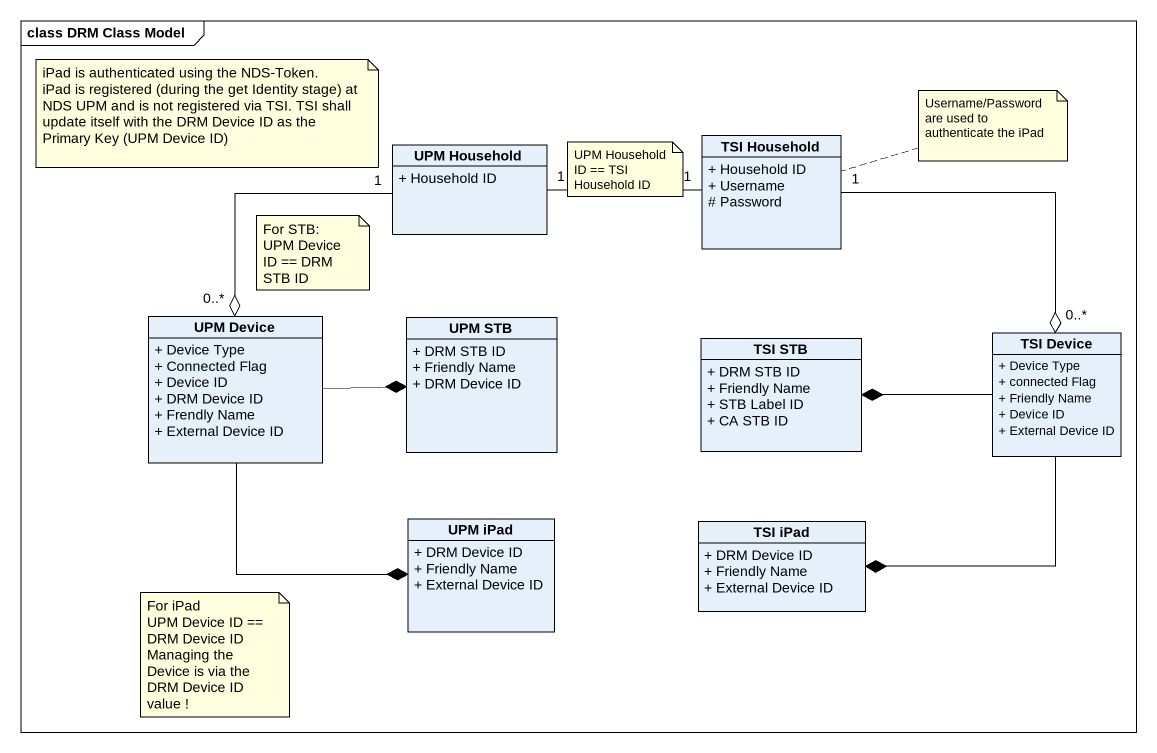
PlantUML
@startuml
mainframe class DRM Class Model
hide circle
hide empty members
skinparam classAttributeIconSize 0
class "UPM Household" as UPM_Household {
  + Household ID
}
class "TSI Household" as TSI_Household {
  + Household ID
  + Username
  # Password
}
class "UPM Device" as UPM_Device {
  + Device Type
  + Connected Flag
  + Device ID
  + DRM Device ID
  + Frendly Name
  + External Device ID
}
class "UPM STB" as UPM_STB {
  + DRM STB ID
  + Friendly Name
  + DRM Device ID
}
class "TSI STB" as TSI_STB {
  + DRM STB ID
  + Friendly Name
  + STB Label ID
  + CA STB ID
}
class "TSI Device" as TSI_Device {
  + Device Type
  + connected Flag
  + Friendly Name
  + Device ID
  + External Device ID
}
class "UPM iPad" as UPM_iPad {
  + DRM Device ID
  + Friendly Name
  + External Device ID
}
class "TSI iPad" as TSI_iPad {
  + DRM Device ID
  + Friendly Name
  + External Device ID
}
UPM_Household "1" -right- "1" TSI_Household
UPM_Household "1" --o "0..*" UPM_Device
TSI_Household "1" --o "0..*" TSI_Device
UPM_Device -right-* UPM_STB
UPM_Device --* UPM_iPad
TSI_Device -left-* TSI_STB
TSI_Device --* TSI_iPad
note as N1
  iPad is authenticated using the NDS-Token.
  iPad is registered (during the get Identity stage) at NDS UPM and is not registered via TSI. TSI shall update itself with the DRM Device ID as the Primary Key (UPM Device ID)
end note
note right of TSI_Household : Username/Password are used to authenticate the iPad
note as N3
  UPM Household ID == TSI Household ID
end note
note as N4
  For STB:
  UPM Device ID == DRM STB ID
end note
note as N5
  For iPad
  UPM Device ID == DRM Device ID
  Managing the Device is via the DRM Device ID value !
end note
@enduml
